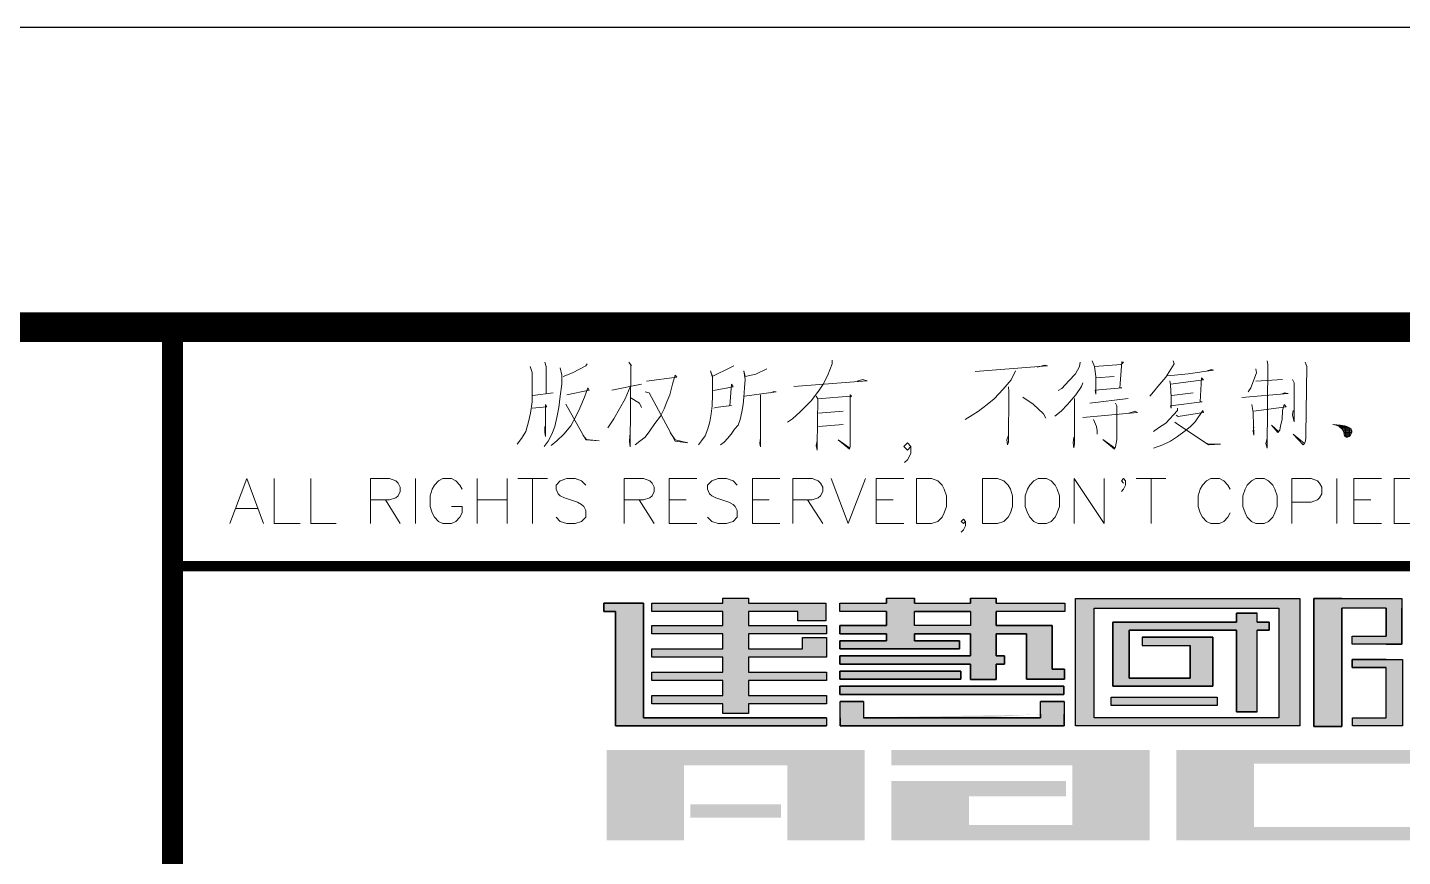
# Model space of a CAD drawing. Extents: x -809667 to 586099, y 3084146 to 3634412.
# Drawn here: x 381047.04 to 381069.98, y 3087361.81 to 3087375.65 of the extents above; entities that cross this region are included whole.
import ezdxf

# ---------------------------------------------------------------- set-up
doc = ezdxf.new("R2010")
doc.units = 0
doc.header["$LTSCALE"] = 0.5
doc.layers.get('0').update_dxf_attribs({"linetype": 'CONTINUOUS'})
doc.layers.add('PUB_TITLE', color=4, linetype='CONTINUOUS')

# ---------------------------------------------------------------- blocks, each defined once
blk = doc.blocks.new('AACI')
at = {"layer": 'PUB_TITLE'}
for points in [[(1443.5, 3875.6), (1576.3, 3875.6), (1576.3, 3492.7), (2188.4, 3492.7), (2188.4, 3465.4), (1482.6, 3465.4), (1482.6, 3848.2), (1443.5, 3848.2)], [(1443.5, 3875.6), (1576.3, 3875.6), (1576.3, 3492.7), (2188.4, 3492.7), (2188.4, 3465.4), (1482.6, 3465.4), (1482.6, 3848.2), (1443.5, 3848.2)], [(1842, 3801.3), (1842, 3848.2), (1603.7, 3848.2), (1603.7, 3875.6), (1842, 3875.6), (1842, 3892.9), (1927.9, 3892.9), (1927.9, 3875.6), (2185.7, 3875.6), (2185.7, 3848.2), (2185.7, 3817.1), (2092, 3817.1), (2092, 3848.2), (1927.9, 3848.2), (1927.9, 3801.3), (2188.4, 3801.3), (2188.4, 3774), (1927.9, 3774), (1927.9, 3723.2), (2107.6, 3723.2), (2107.6, 3761.7), (2188.4, 3761.7), (2188.4, 3723.2), (2188.4, 3695.9), (1927.9, 3695.9), (1927.9, 3645.1), (2188.4, 3645.1), (2188.4, 3617.7), (1927.9, 3617.7), (1927.9, 3567), (2188.4, 3567), (2188.4, 3539.6), (1927.9, 3539.6), (1927.9, 3507), (1842, 3507), (1842, 3539.6), (1603.7, 3539.6), (1603.7, 3567), (1842, 3567), (1842, 3617.7), (1603.7, 3617.7), (1603.7, 3645.1), (1842, 3645.1), (1842, 3695.9), (1603.7, 3695.9), (1603.7, 3723.2), (1842, 3723.2), (1842, 3774), (1603.7, 3774), (1603.7, 3801.3)], [(1842, 3801.3), (1842, 3848.2), (1603.7, 3848.2), (1603.7, 3875.6), (1842, 3875.6), (1842, 3892.9), (1927.9, 3892.9), (1927.9, 3875.6), (2185.7, 3875.6), (2185.7, 3848.2), (2185.7, 3817.1), (2092, 3817.1), (2092, 3848.2), (1927.9, 3848.2), (1927.9, 3801.3), (2188.4, 3801.3), (2188.4, 3774), (1927.9, 3774), (1927.9, 3723.2), (2107.6, 3723.2), (2107.6, 3761.7), (2188.4, 3761.7), (2188.4, 3723.2), (2188.4, 3695.9), (1927.9, 3695.9), (1927.9, 3645.1), (2188.4, 3645.1), (2188.4, 3617.7), (1927.9, 3617.7), (1927.9, 3567), (2188.4, 3567), (2188.4, 3539.6), (1927.9, 3539.6), (1927.9, 3507), (1842, 3507), (1842, 3539.6), (1603.7, 3539.6), (1603.7, 3567), (1842, 3567), (1842, 3617.7), (1603.7, 3617.7), (1603.7, 3645.1), (1842, 3645.1), (1842, 3695.9), (1603.7, 3695.9), (1603.7, 3723.2), (1842, 3723.2), (1842, 3774), (1603.7, 3774), (1603.7, 3801.3)], [(3946.9, 3766.2), (4060.9, 3766.2), (4060.9, 3859.9), (3912.4, 3859.9), (3912.4, 3463.5), (3818.7, 3463.5), (3818.7, 3891.2), (4113.9, 3891.2), (4113.9, 3738.8), (3946.9, 3738.8)], [(3946.9, 3766.2), (4060.9, 3766.2), (4060.9, 3859.9), (3912.4, 3859.9), (3912.4, 3463.5), (3818.7, 3463.5), (3818.7, 3891.2), (4113.9, 3891.2), (4113.9, 3738.8), (3946.9, 3738.8)], [(3560.2, 3842.4), (3560.2, 3813.1), (3146.8, 3813.1), (3146.8, 3598.2), (3480.8, 3598.2), (3480.8, 3762.3), (3244.4, 3762.3), (3244.4, 3734.9), (3405.6, 3734.9), (3405.6, 3625.5), (3201.5, 3625.5), (3201.5, 3785.7), (3560.2, 3785.7), (3560.2, 3512.3), (3629.4, 3512.3), (3629.4, 3785.7), (3669.5, 3785.7), (3669.5, 3813.1), (3629.4, 3813.1), (3629.4, 3842.4)], [(3560.2, 3842.4), (3560.2, 3813.1), (3146.8, 3813.1), (3146.8, 3598.2), (3480.8, 3598.2), (3480.8, 3762.3), (3244.4, 3762.3), (3244.4, 3734.9), (3405.6, 3734.9), (3405.6, 3625.5), (3201.5, 3625.5), (3201.5, 3785.7), (3560.2, 3785.7), (3560.2, 3512.3), (3629.4, 3512.3), (3629.4, 3785.7), (3669.5, 3785.7), (3669.5, 3813.1), (3629.4, 3813.1), (3629.4, 3842.4)], [(3946.9, 3688.1), (4115.6, 3688.1), (4115.6, 3465.4), (3948.8, 3465.4), (3948.8, 3492.7), (4060.9, 3492.7), (4060.9, 3660.7), (3946.9, 3660.7)], [(3946.9, 3688.1), (4115.6, 3688.1), (4115.6, 3465.4), (3948.8, 3465.4), (3948.8, 3492.7), (4060.9, 3492.7), (4060.9, 3660.7), (3946.9, 3660.7)], [(3496.1, 3561.1), (3496.1, 3533.7), (3141.5, 3533.7), (3141.5, 3561.1)], [(3496.1, 3561.1), (3496.1, 3533.7), (3141.5, 3533.7), (3141.5, 3561.1)]]:
    blk.add_hatch(color=256, dxfattribs=at).paths.add_polyline_path(points)
h = blk.add_hatch(color=256, dxfattribs=at)
h.paths.add_polyline_path([(2388.9, 3892.5), (2482.6, 3892.5), (2482.6, 3875.6), (2670.2, 3875.6), (2670.2, 3893), (2756.1, 3893), (2756.1, 3875.6), (2985.8, 3875.6), (2985.8, 3848.2), (2756.1, 3848.2), (2756.1, 3801.3), (2943.6, 3801.3), (2943.6, 3655.7), (2985.2, 3655.7), (2985.2, 3621.6), (2857.7, 3621.6), (2857.7, 3774), (2756.1, 3774), (2756.1, 3699.8), (2783.8, 3699.8), (2783.8, 3672.4), (2756.1, 3672.4), (2756.1, 3620.3), (2670.2, 3620.3), (2670.2, 3672.4), (2232.6, 3672.4), (2232.6, 3699.8), (2670.2, 3699.8), (2670.2, 3774), (2482.6, 3774), (2482.6, 3750.6), (2633.8, 3750.6), (2633.8, 3723.2), (2232.6, 3723.2), (2232.6, 3750.6), (2388.9, 3750.6), (2388.9, 3774), (2232.6, 3774), (2232.6, 3801.3), (2388.9, 3801.3), (2388.9, 3848.2), (2232.6, 3848.2), (2232.6, 3875.6), (2388.9, 3875.6)])
h.paths.add_polyline_path([(2482.6, 3848.2), (2670.2, 3848.2), (2670.2, 3801.3), (2482.6, 3801.3)], flags=16)
h = blk.add_hatch(color=256, dxfattribs=at)
h.paths.add_polyline_path([(3701.5, 3492.7), (3084.3, 3492.7), (3084.3, 3859.9), (3701.5, 3859.9)], flags=16)
h.paths.add_polyline_path([(3021.7, 3891.2), (3771.8, 3891.2), (3771.8, 3465.4), (3021.7, 3465.4)])
h = blk.add_hatch(color=256, dxfattribs=at)
h.paths.add_polyline_path([(3701.5, 3492.7), (3084.3, 3492.7), (3084.3, 3859.9), (3701.5, 3859.9)], flags=16)
h.paths.add_polyline_path([(3021.7, 3891.2), (3771.8, 3891.2), (3771.8, 3465.4), (3021.7, 3465.4)])
h = blk.add_hatch(color=256, dxfattribs=at)
h.paths.add_polyline_path([(2233.7, 3547.4), (2311.8, 3547.4), (2311.8, 3492.7), (2905, 3492.7), (2905, 3547.4), (2983.2, 3547.4), (2983.2, 3465.4), (2233.7, 3465.4)])
h.paths.add_polyline_path([(2232.6, 3598.2), (2982.1, 3598.2), (2982.1, 3570.9), (2232.6, 3570.9)])
h.paths.add_polyline_path([(2232.6, 3649), (2638.3, 3649), (2638.3, 3621.6), (2232.6, 3621.6)])
h = blk.add_hatch(color=256, dxfattribs=at)
h.paths.add_polyline_path([(2233.7, 3547.4), (2311.8, 3547.4), (2311.8, 3492.7), (2905, 3492.7), (2905, 3547.4), (2983.2, 3547.4), (2983.2, 3465.4), (2233.7, 3465.4)])
h.paths.add_polyline_path([(2232.6, 3598.2), (2982.1, 3598.2), (2982.1, 3570.9), (2232.6, 3570.9)])
h.paths.add_polyline_path([(2232.6, 3649), (2638.3, 3649), (2638.3, 3621.6), (2232.6, 3621.6)])
h = blk.add_hatch(color=256, dxfattribs=at)
h.paths.add_polyline_path([(2311.8, 3547.4), (2233.7, 3547.4), (2233.7, 3465.4), (2983.2, 3465.4), (2983.2, 3547.4), (2905, 3547.4), (2905, 3492.7), (2311.8, 3492.7)])
h.paths.add_polyline_path([(2983.2, 3465.4), (2233.7, 3465.4)], flags=16)
h.paths.add_polyline_path([(2311.8, 3492.7), (2905, 3492.7)], flags=16)
h.paths.add_polyline_path([(2311.8, 3492.7), (2896.7, 3492.7)], flags=16)
h.paths.add_polyline_path([(2311.8, 3504.4), (2311.8, 3492.7)], flags=16)
h.paths.add_polyline_path([(2233.7, 3465.4), (2233.7, 3504.4)], flags=16)
h.paths.add_polyline_path([(2974.9, 3465.4), (2233.7, 3465.4)], flags=16)
edge = h.paths.add_edge_path(flags=17)
edge.add_line((2905, 3504.4), (2905, 3492.7))
edge.add_line((2983.2, 3465.4), (2983.2, 3504.4))
edge.add_line((2233.7, 3492.7), (2233.7, 3465.4))
h = blk.add_hatch(color=256, dxfattribs=at)
h.paths.add_polyline_path([(2405.9, 3281.5), (2405.9, 3082.1), (3269.9, 3082.1), (3269.9, 3384.5), (2405.9, 3384.5), (2405.9, 3333.2), (3010.7, 3333.2), (3010.7, 3133.5), (2665.1, 3133.5), (2665.1, 3230.2), (2989.7, 3230.2), (2989.7, 3281.5)])
h.paths.add_polyline_path([(1732.8, 3203.1), (2036.5, 3203.1), (2036.5, 3157.7), (1732.8, 3157.7)], flags=17)
h.paths.add_polyline_path([(1711.8, 3333.2), (2057.4, 3333.2), (2057.4, 3082.1), (2316.6, 3082.1), (2316.6, 3384.5), (1452.6, 3384.5), (1452.6, 3082.1), (1711.8, 3082.1)])
h.paths.add_polyline_path([(4312.5, 3082.1), (4312.5, 3384.5), (4571.7, 3384.5), (4571.7, 3082.1)])
h.paths.add_polyline_path([(4223.2, 3082.1), (4223.2, 3127.5), (3618.4, 3127.5), (3618.4, 3339.2), (4223.2, 3339.2), (4223.2, 3384.5), (3359.2, 3384.5), (3359.2, 3082.1)])
edge = h.paths.add_edge_path()
edge.add_line((2405.9, 3082.1), (2571, 3082.1))
for p, q in [((1576.3, 3875.6), (1443.5, 3875.6)), ((1443.5, 3875.6), (1443.5, 3848.2)), ((1443.5, 3875.6), (1576.3, 3875.6)), ((1443.5, 3848.2), (1443.5, 3875.6)), ((1576.3, 3875.6), (1443.5, 3875.6)), ((1443.5, 3875.6), (1443.5, 3848.2)), ((1443.5, 3875.6), (1576.3, 3875.6)), ((1443.5, 3848.2), (1443.5, 3875.6)), ((1576.3, 3492.7), (1576.3, 3875.6)), ((1576.3, 3875.6), (1576.3, 3492.7)), ((1576.3, 3492.7), (1576.3, 3875.6)), ((1576.3, 3875.6), (1576.3, 3492.7)), ((1603.7, 3848.2), (1603.7, 3875.6)), ((1603.7, 3875.6), (1842, 3875.6)), ((1603.7, 3848.2), (1603.7, 3875.6)), ((1603.7, 3875.6), (1842, 3875.6)), ((1842, 3875.6), (1842, 3892.9)), ((1842, 3892.9), (1927.9, 3892.9)), ((1842, 3875.6), (1842, 3892.9)), ((1842, 3892.9), (1927.9, 3892.9)), ((1927.9, 3892.9), (1927.9, 3875.6)), ((1927.9, 3892.9), (1927.9, 3875.6)), ((1927.9, 3875.6), (2185.7, 3875.6)), ((1927.9, 3875.6), (2185.7, 3875.6)), ((2185.7, 3875.6), (2185.7, 3848.2)), ((2185.7, 3875.6), (2185.7, 3848.2)), ((2232.6, 3848.2), (2232.6, 3875.6)), ((2232.6, 3848.2), (2232.6, 3875.6)), ((2232.6, 3848.2), (2232.6, 3875.6)), ((2232.6, 3875.6), (2388.9, 3875.6)), ((2232.6, 3848.2), (2232.6, 3875.6)), ((2388.9, 3892.5), (2388.9, 3875.6)), ((2388.9, 3892.5), (2482.6, 3892.5)), ((2392.8, 3892.5), (2482.6, 3892.5)), ((2482.6, 3875.6), (2482.6, 3892.5)), ((2482.6, 3875.6), (2670.2, 3875.6)), ((2510, 3875.6), (2670.2, 3875.6)), ((2670.2, 3893), (2670.2, 3875.6)), ((2670.2, 3893), (2756.1, 3893)), ((2756.1, 3875.6), (2756.1, 3893)), ((2756.1, 3875.6), (2985.8, 3875.6)), ((2807.6, 3875.6), (2985.8, 3875.6)), ((2807.6, 3875.6), (2985.8, 3875.6)), ((2807.6, 3875.6), (2985.8, 3875.6)), ((2985.8, 3875.6), (2985.8, 3848.2)), ((2985.8, 3875.6), (2985.8, 3848.2)), ((2985.8, 3875.6), (2985.8, 3848.2)), ((2985.8, 3875.6), (2985.8, 3848.2)), ((3021.7, 3891.2), (3771.8, 3891.2)), ((3021.7, 3465.4), (3021.7, 3891.2)), ((3021.7, 3891.2), (3771.8, 3891.2)), ((3021.7, 3465.4), (3021.7, 3891.2)), ((3771.8, 3891.2), (3771.8, 3465.4)), ((3771.8, 3891.2), (3771.8, 3465.4)), ((3912.4, 3891.2), (3818.7, 3891.2)), ((3818.7, 3891.2), (3818.7, 3463.5)), ((3912.4, 3891.2), (3818.7, 3891.2)), ((3818.7, 3891.2), (3818.7, 3463.5)), ((3818.7, 3463.5), (3818.7, 3891.2)), ((3818.7, 3891.2), (4113.9, 3891.2)), ((3912.4, 3891.2), (3818.7, 3891.2)), ((3818.7, 3891.2), (3818.7, 3463.5)), ((3912.4, 3891.2), (3818.7, 3891.2)), ((3818.7, 3891.2), (3818.7, 3463.5)), ((3818.7, 3463.5), (3818.7, 3891.2)), ((3818.7, 3891.2), (4113.9, 3891.2)), ((3912.4, 3891.2), (4113.9, 3891.2)), ((3912.4, 3891.2), (4113.9, 3891.2)), ((3912.4, 3891.2), (4113.9, 3891.2)), ((3912.4, 3891.2), (4113.9, 3891.2)), ((4113.9, 3891.2), (4113.9, 3859.9)), ((4113.9, 3891.2), (4113.9, 3859.9)), ((4113.9, 3891.2), (4113.9, 3738.8)), ((4113.9, 3891.2), (4113.9, 3859.9)), ((4113.9, 3891.2), (4113.9, 3859.9)), ((4113.9, 3891.2), (4113.9, 3738.8)), ((1443.5, 3848.2), (1482.6, 3848.2)), ((1482.6, 3848.2), (1443.5, 3848.2)), ((1443.5, 3848.2), (1482.6, 3848.2)), ((1482.6, 3848.2), (1443.5, 3848.2)), ((1482.6, 3848.2), (1482.6, 3465.4)), ((1482.6, 3465.4), (1482.6, 3848.2)), ((1482.6, 3848.2), (1482.6, 3465.4)), ((1482.6, 3465.4), (1482.6, 3848.2)), ((1842, 3848.2), (1603.7, 3848.2)), ((1842, 3848.2), (1603.7, 3848.2)), ((1842, 3801.3), (1842, 3848.2)), ((1842, 3801.3), (1842, 3848.2)), ((2092, 3848.2), (1927.9, 3848.2)), ((1927.9, 3848.2), (1927.9, 3801.3)), ((2092, 3848.2), (1927.9, 3848.2)), ((1927.9, 3848.2), (1927.9, 3801.3)), ((2092, 3817.1), (2092, 3848.2)), ((2092, 3817.1), (2092, 3848.2)), ((2185.7, 3848.2), (2185.7, 3817.1)), ((2185.7, 3848.2), (2185.7, 3817.1)), ((2388.9, 3848.2), (2232.6, 3848.2)), ((2388.9, 3848.2), (2232.6, 3848.2)), ((2388.9, 3848.2), (2388.9, 3801.3)), ((2388.9, 3826.3), (2388.9, 3801.3)), ((2482.6, 3801.3), (2482.6, 3848.2)), ((2670.2, 3848.2), (2482.6, 3848.2)), ((2482.6, 3801.3), (2482.6, 3826.3)), ((2670.2, 3848.2), (2670.2, 3801.3)), ((2756.1, 3801.3), (2756.1, 3848.2)), ((2985.8, 3848.2), (2756.1, 3848.2)), ((2756.1, 3801.3), (2756.1, 3826.6)), ((2985.8, 3848.2), (2807.6, 3848.2)), ((2985.8, 3848.2), (2807.6, 3848.2)), ((2985.8, 3848.2), (2807.6, 3848.2)), ((3084.3, 3492.7), (3084.3, 3859.9)), ((3084.3, 3859.9), (3701.5, 3859.9)), ((3084.3, 3492.7), (3084.3, 3859.9)), ((3084.3, 3859.9), (3701.5, 3859.9)), ((3560.2, 3813.1), (3560.2, 3842.4)), ((3560.2, 3842.4), (3629.4, 3842.4)), ((3560.2, 3842.4), (3560.2, 3813.1)), ((3629.4, 3842.4), (3560.2, 3842.4)), ((3560.2, 3813.1), (3560.2, 3842.4)), ((3560.2, 3842.4), (3629.4, 3842.4)), ((3560.2, 3842.4), (3560.2, 3813.1)), ((3629.4, 3842.4), (3560.2, 3842.4)), ((3629.4, 3813.1), (3629.4, 3842.4)), ((3629.4, 3813.1), (3629.4, 3842.4)), ((3629.4, 3813.1), (3629.4, 3842.4)), ((3629.4, 3813.1), (3629.4, 3842.4)), ((3701.5, 3859.9), (3701.5, 3492.7)), ((3701.5, 3859.9), (3701.5, 3492.7)), ((3912.4, 3463.5), (3912.4, 3859.9)), ((4060.9, 3859.9), (3912.4, 3859.9)), ((3912.4, 3463.5), (3912.4, 3859.9)), ((4060.9, 3859.9), (3912.4, 3859.9)), ((4060.9, 3859.9), (3912.4, 3859.9)), ((3912.4, 3859.9), (3912.4, 3463.5)), ((3912.4, 3463.5), (3912.4, 3859.9)), ((4060.9, 3859.9), (3912.4, 3859.9)), ((3912.4, 3463.5), (3912.4, 3859.9)), ((4060.9, 3859.9), (3912.4, 3859.9)), ((4060.9, 3859.9), (3912.4, 3859.9)), ((3912.4, 3859.9), (3912.4, 3463.5)), ((4060.9, 3859.9), (4060.9, 3766.2)), ((4060.9, 3859.9), (4060.9, 3766.2)), ((4060.9, 3766.2), (4060.9, 3859.9)), ((4060.9, 3859.9), (4060.9, 3766.2)), ((4060.9, 3859.9), (4060.9, 3766.2)), ((4060.9, 3766.2), (4060.9, 3859.9)), ((4113.9, 3738.8), (4113.9, 3859.9)), ((4113.9, 3738.8), (4113.9, 3859.9)), ((4113.9, 3738.8), (4113.9, 3859.9)), ((4113.9, 3738.8), (4113.9, 3859.9)), ((1603.7, 3774), (1603.7, 3801.3)), ((1603.7, 3801.3), (1842, 3801.3)), ((1603.7, 3774), (1603.7, 3801.3)), ((1603.7, 3801.3), (1842, 3801.3)), ((1842, 3774), (1603.7, 3774)), ((1842, 3774), (1603.7, 3774)), ((1842, 3723.2), (1842, 3774)), ((1842, 3723.2), (1842, 3774)), ((1927.9, 3801.3), (2188.4, 3801.3)), ((1927.9, 3801.3), (2188.4, 3801.3)), ((2188.4, 3774), (1927.9, 3774)), ((1927.9, 3774), (1927.9, 3723.2)), ((2188.4, 3774), (1927.9, 3774)), ((1927.9, 3774), (1927.9, 3723.2)), ((2185.7, 3817.1), (2092, 3817.1)), ((2185.7, 3817.1), (2092, 3817.1)), ((2188.4, 3801.3), (2188.4, 3774)), ((2188.4, 3801.3), (2188.4, 3774)), ((2388.9, 3801.3), (2232.6, 3801.3)), ((2232.6, 3801.3), (2232.6, 3774)), ((2388.9, 3801.3), (2232.6, 3801.3)), ((2232.6, 3801.3), (2232.6, 3774)), ((2232.6, 3774), (2388.9, 3774)), ((2232.6, 3774), (2388.9, 3774)), ((2388.9, 3774), (2388.9, 3750.6)), ((2388.9, 3774), (2388.9, 3750.6)), ((2670.2, 3801.3), (2482.6, 3801.3)), ((2670.2, 3801.3), (2482.6, 3801.3)), ((2482.6, 3750.6), (2482.6, 3774)), ((2482.6, 3774), (2670.2, 3774)), ((2482.6, 3750.6), (2482.6, 3774)), ((2482.6, 3774), (2670.2, 3774)), ((2670.2, 3774), (2670.2, 3699.8)), ((2670.2, 3774), (2670.2, 3699.8)), ((2943.6, 3801.3), (2756.1, 3801.3)), ((2943.6, 3801.3), (2756.1, 3801.3)), ((2756.1, 3699.8), (2756.1, 3774)), ((2756.1, 3774), (2857.7, 3774)), ((2756.1, 3699.8), (2756.1, 3774)), ((2756.1, 3774), (2857.7, 3774)), ((2857.7, 3774), (2857.7, 3621.6)), ((2857.7, 3774), (2857.7, 3621.6)), ((2943.6, 3655.7), (2943.6, 3801.3)), ((2943.6, 3655.7), (2943.6, 3801.3)), ((3146.8, 3598.2), (3146.8, 3813.1)), ((3146.8, 3813.1), (3560.2, 3813.1)), ((3560.2, 3813.1), (3146.8, 3813.1)), ((3146.8, 3813.1), (3146.8, 3598.2)), ((3146.8, 3598.2), (3146.8, 3813.1)), ((3146.8, 3813.1), (3560.2, 3813.1)), ((3560.2, 3813.1), (3146.8, 3813.1)), ((3146.8, 3813.1), (3146.8, 3598.2)), ((3560.2, 3785.7), (3201.5, 3785.7)), ((3201.5, 3785.7), (3201.5, 3625.5)), ((3201.5, 3625.5), (3201.5, 3785.7)), ((3201.5, 3785.7), (3560.2, 3785.7)), ((3560.2, 3785.7), (3201.5, 3785.7)), ((3201.5, 3785.7), (3201.5, 3625.5)), ((3201.5, 3625.5), (3201.5, 3785.7)), ((3201.5, 3785.7), (3560.2, 3785.7)), ((3560.2, 3512.3), (3560.2, 3785.7)), ((3560.2, 3785.7), (3560.2, 3512.3)), ((3560.2, 3512.3), (3560.2, 3785.7)), ((3560.2, 3785.7), (3560.2, 3512.3)), ((3629.4, 3813.1), (3669.5, 3813.1)), ((3669.5, 3813.1), (3629.4, 3813.1)), ((3629.4, 3813.1), (3669.5, 3813.1)), ((3669.5, 3813.1), (3629.4, 3813.1)), ((3629.4, 3512.3), (3629.4, 3785.7)), ((3669.5, 3785.7), (3629.4, 3785.7)), ((3629.4, 3512.3), (3629.4, 3785.7)), ((3629.4, 3785.7), (3669.5, 3785.7)), ((3629.4, 3512.3), (3629.4, 3785.7)), ((3669.5, 3785.7), (3629.4, 3785.7)), ((3629.4, 3512.3), (3629.4, 3785.7)), ((3629.4, 3785.7), (3669.5, 3785.7)), ((3669.5, 3813.1), (3669.5, 3785.7)), ((3669.5, 3785.7), (3669.5, 3813.1)), ((3669.5, 3813.1), (3669.5, 3785.7)), ((3669.5, 3785.7), (3669.5, 3813.1)), ((2107.6, 3723.2), (2107.6, 3761.7)), ((2107.6, 3761.7), (2188.4, 3761.7)), ((2107.6, 3723.2), (2107.6, 3761.7)), ((2107.6, 3761.7), (2188.4, 3761.7)), ((2188.4, 3761.7), (2188.4, 3723.2)), ((2188.4, 3761.7), (2188.4, 3723.2)), ((2388.9, 3750.6), (2232.6, 3750.6)), ((2232.6, 3750.6), (2232.6, 3723.2)), ((2388.9, 3750.6), (2232.6, 3750.6)), ((2232.6, 3750.6), (2232.6, 3723.2)), ((2633.8, 3750.6), (2482.6, 3750.6)), ((2633.8, 3750.6), (2482.6, 3750.6)), ((2633.8, 3723.2), (2633.8, 3750.6)), ((2633.8, 3723.2), (2633.8, 3750.6)), ((3244.4, 3762.3), (3244.4, 3734.9)), ((3244.4, 3762.3), (3480.8, 3762.3)), ((3480.8, 3762.3), (3244.4, 3762.3)), ((3244.4, 3762.3), (3244.4, 3734.9)), ((3244.4, 3762.3), (3244.4, 3734.9)), ((3244.4, 3762.3), (3480.8, 3762.3)), ((3480.8, 3762.3), (3244.4, 3762.3)), ((3244.4, 3762.3), (3244.4, 3734.9)), ((3244.4, 3734.9), (3405.6, 3734.9)), ((3244.4, 3734.9), (3405.6, 3734.9)), ((3244.4, 3734.9), (3405.6, 3734.9)), ((3244.4, 3734.9), (3405.6, 3734.9)), ((3405.6, 3625.5), (3405.6, 3734.9)), ((3405.6, 3734.9), (3405.6, 3625.5)), ((3405.6, 3625.5), (3405.6, 3734.9)), ((3405.6, 3734.9), (3405.6, 3625.5)), ((3480.8, 3762.3), (3480.8, 3598.2)), ((3480.8, 3598.2), (3480.8, 3762.3)), ((3480.8, 3762.3), (3480.8, 3598.2)), ((3480.8, 3598.2), (3480.8, 3762.3)), ((3946.9, 3738.8), (3946.9, 3766.2)), ((3946.9, 3766.2), (4060.9, 3766.2)), ((3946.9, 3738.8), (3946.9, 3766.2)), ((3946.9, 3766.2), (4060.9, 3766.2)), ((3946.9, 3766.2), (4060.9, 3766.2)), ((3946.9, 3738.8), (3946.9, 3766.2)), ((3946.9, 3738.8), (3946.9, 3766.2)), ((3946.9, 3766.2), (4060.9, 3766.2)), ((3946.9, 3738.8), (3946.9, 3766.2)), ((3946.9, 3766.2), (4060.9, 3766.2)), ((3946.9, 3766.2), (4060.9, 3766.2)), ((3946.9, 3738.8), (3946.9, 3766.2)), ((4060.9, 3738.8), (3946.9, 3738.8)), ((4060.9, 3738.8), (3946.9, 3738.8)), ((4113.9, 3738.8), (3946.9, 3738.8)), ((4060.9, 3738.8), (3946.9, 3738.8)), ((4060.9, 3738.8), (3946.9, 3738.8)), ((4113.9, 3738.8), (3946.9, 3738.8)), ((4060.9, 3738.8), (4113.9, 3738.8)), ((4060.9, 3738.8), (4113.9, 3738.8)), ((4060.9, 3738.8), (4113.9, 3738.8)), ((4060.9, 3738.8), (4113.9, 3738.8)), ((1603.7, 3695.9), (1603.7, 3723.2)), ((1603.7, 3723.2), (1842, 3723.2)), ((1603.7, 3695.9), (1603.7, 3723.2)), ((1603.7, 3723.2), (1842, 3723.2)), ((1842, 3695.9), (1603.7, 3695.9)), ((1842, 3695.9), (1603.7, 3695.9)), ((1842, 3645.1), (1842, 3695.9)), ((1842, 3645.1), (1842, 3695.9)), ((1927.9, 3723.2), (2107.6, 3723.2)), ((1927.9, 3723.2), (2107.6, 3723.2)), ((2188.4, 3695.9), (1927.9, 3695.9)), ((1927.9, 3695.9), (1927.9, 3645.1)), ((2188.4, 3695.9), (1927.9, 3695.9)), ((1927.9, 3695.9), (1927.9, 3645.1)), ((2188.4, 3723.2), (2188.4, 3695.9)), ((2188.4, 3723.2), (2188.4, 3695.9)), ((2232.6, 3723.2), (2633.8, 3723.2)), ((2232.6, 3723.2), (2633.8, 3723.2)), ((2670.2, 3699.8), (2232.6, 3699.8)), ((2232.6, 3699.8), (2232.6, 3672.4)), ((2670.2, 3699.8), (2232.6, 3699.8)), ((2232.6, 3699.8), (2232.6, 3672.4)), ((2783.8, 3699.8), (2756.1, 3699.8)), ((2783.8, 3699.8), (2756.1, 3699.8)), ((2783.8, 3672.4), (2783.8, 3699.8)), ((2783.8, 3672.4), (2783.8, 3699.8)), ((4060.9, 3688.1), (3946.9, 3688.1)), ((3946.9, 3688.1), (3946.9, 3660.7)), ((4060.9, 3688.1), (3946.9, 3688.1)), ((3946.9, 3688.1), (3946.9, 3660.7)), ((3946.9, 3688.1), (4115.6, 3688.1)), ((3946.9, 3660.7), (3946.9, 3688.1)), ((4060.9, 3688.1), (3946.9, 3688.1)), ((3946.9, 3688.1), (3946.9, 3660.7)), ((4060.9, 3688.1), (3946.9, 3688.1)), ((3946.9, 3688.1), (3946.9, 3660.7)), ((3946.9, 3688.1), (4115.6, 3688.1)), ((3946.9, 3660.7), (3946.9, 3688.1)), ((4060.9, 3688.1), (4115.6, 3688.1)), ((4060.9, 3688.1), (4115.6, 3688.1)), ((4060.9, 3688.1), (4115.6, 3688.1)), ((4060.9, 3688.1), (4115.6, 3688.1)), ((4115.6, 3688.1), (4115.6, 3492.7)), ((4115.6, 3688.1), (4115.6, 3492.7)), ((4115.6, 3688.1), (4115.6, 3465.4)), ((4115.6, 3688.1), (4115.6, 3492.7)), ((4115.6, 3688.1), (4115.6, 3492.7)), ((4115.6, 3688.1), (4115.6, 3465.4)), ((1603.7, 3617.7), (1603.7, 3645.1)), ((1603.7, 3645.1), (1842, 3645.1)), ((1603.7, 3617.7), (1603.7, 3645.1)), ((1603.7, 3645.1), (1842, 3645.1)), ((1927.9, 3645.1), (2188.4, 3645.1)), ((1927.9, 3645.1), (2188.4, 3645.1)), ((2188.4, 3645.1), (2188.4, 3617.7)), ((2188.4, 3645.1), (2188.4, 3617.7)), ((2232.6, 3672.4), (2670.2, 3672.4)), ((2232.6, 3672.4), (2670.2, 3672.4)), ((2638.3, 3649), (2232.6, 3649)), ((2232.6, 3649), (2232.6, 3621.6)), ((2638.3, 3649), (2232.6, 3649)), ((2232.6, 3649), (2232.6, 3621.6)), ((2638.3, 3621.6), (2638.3, 3649)), ((2638.3, 3621.6), (2638.3, 3649)), ((2670.2, 3672.4), (2670.2, 3620.3)), ((2670.2, 3672.4), (2670.2, 3620.3)), ((2756.1, 3620.3), (2756.1, 3672.4)), ((2756.1, 3672.4), (2783.8, 3672.4)), ((2756.1, 3620.3), (2756.1, 3672.4)), ((2756.1, 3672.4), (2783.8, 3672.4)), ((2985.2, 3655.7), (2943.6, 3655.7)), ((2985.2, 3655.7), (2943.6, 3655.7)), ((2985.2, 3621.6), (2985.2, 3655.7)), ((2985.2, 3621.6), (2985.2, 3655.7)), ((3946.9, 3660.7), (4060.9, 3660.7)), ((3946.9, 3660.7), (4060.9, 3660.7)), ((4060.9, 3660.7), (3946.9, 3660.7)), ((3946.9, 3660.7), (4060.9, 3660.7)), ((3946.9, 3660.7), (4060.9, 3660.7)), ((4060.9, 3660.7), (3946.9, 3660.7)), ((4060.9, 3492.7), (4060.9, 3660.7)), ((4060.9, 3492.7), (4060.9, 3660.7)), ((4060.9, 3492.7), (4060.9, 3660.7)), ((4060.9, 3492.7), (4060.9, 3660.7)), ((4060.9, 3492.7), (4060.9, 3660.7)), ((4060.9, 3492.7), (4060.9, 3660.7)), ((1842, 3617.7), (1603.7, 3617.7)), ((1842, 3617.7), (1603.7, 3617.7)), ((1842, 3567), (1842, 3617.7)), ((1842, 3567), (1842, 3617.7)), ((2188.4, 3617.7), (1927.9, 3617.7)), ((1927.9, 3617.7), (1927.9, 3567)), ((2188.4, 3617.7), (1927.9, 3617.7)), ((1927.9, 3617.7), (1927.9, 3567)), ((2232.6, 3621.6), (2638.3, 3621.6)), ((2232.6, 3621.6), (2638.3, 3621.6)), ((2982.1, 3598.2), (2232.6, 3598.2)), ((2232.6, 3598.2), (2232.6, 3570.9)), ((2982.1, 3598.2), (2232.6, 3598.2)), ((2232.6, 3598.2), (2232.6, 3570.9)), ((2670.2, 3620.3), (2756.1, 3620.3)), ((2670.2, 3620.3), (2756.1, 3620.3)), ((2857.7, 3621.6), (2950.1, 3621.6)), ((2857.7, 3621.6), (2950.1, 3621.6)), ((2950.1, 3621.6), (2985.2, 3621.6)), ((2950.1, 3621.6), (2985.2, 3621.6)), ((2982.1, 3570.9), (2982.1, 3598.2)), ((2982.1, 3570.9), (2982.1, 3598.2)), ((3480.8, 3598.2), (3146.8, 3598.2)), ((3146.8, 3598.2), (3480.8, 3598.2)), ((3480.8, 3598.2), (3146.8, 3598.2)), ((3146.8, 3598.2), (3480.8, 3598.2)), ((3201.5, 3625.5), (3405.6, 3625.5)), ((3405.6, 3625.5), (3201.5, 3625.5)), ((3201.5, 3625.5), (3405.6, 3625.5)), ((3405.6, 3625.5), (3201.5, 3625.5)), ((1603.7, 3539.6), (1603.7, 3567)), ((1603.7, 3567), (1842, 3567)), ((1603.7, 3539.6), (1603.7, 3567)), ((1603.7, 3567), (1842, 3567)), ((1927.9, 3567), (2188.4, 3567)), ((1927.9, 3567), (2188.4, 3567)), ((2188.4, 3567), (2188.4, 3539.6)), ((2188.4, 3567), (2188.4, 3539.6)), ((2232.6, 3570.9), (2982.1, 3570.9)), ((2232.6, 3570.9), (2982.1, 3570.9)), ((2233.7, 3465.4), (2233.7, 3547.4)), ((2311.8, 3547.4), (2233.7, 3547.4)), ((2233.7, 3465.4), (2233.7, 3547.4)), ((2311.8, 3547.4), (2233.7, 3547.4)), ((2311.8, 3547.4), (2311.8, 3492.7)), ((2311.8, 3547.4), (2311.8, 3492.7)), ((2983.2, 3547.4), (2905, 3547.4)), ((2905, 3492.7), (2905, 3547.4)), ((2983.2, 3547.4), (2905, 3547.4)), ((2905, 3492.7), (2905, 3547.4)), ((2983.2, 3547.4), (2983.2, 3465.4)), ((2983.2, 3547.4), (2983.2, 3465.4)), ((3141.5, 3533.7), (3141.5, 3561.1)), ((3141.5, 3561.1), (3496.1, 3561.1)), ((3141.5, 3533.7), (3141.5, 3561.1)), ((3141.5, 3561.1), (3496.1, 3561.1)), ((3496.1, 3561.1), (3496.1, 3533.7)), ((3496.1, 3561.1), (3496.1, 3533.7)), ((1842, 3539.6), (1603.7, 3539.6)), ((1842, 3539.6), (1603.7, 3539.6)), ((1842, 3507), (1842, 3539.6)), ((1842, 3507), (1842, 3539.6)), ((1927.9, 3507), (1842, 3507)), ((1927.9, 3507), (1842, 3507)), ((2188.4, 3539.6), (1927.9, 3539.6)), ((1927.9, 3539.6), (1927.9, 3507)), ((2188.4, 3539.6), (1927.9, 3539.6)), ((1927.9, 3539.6), (1927.9, 3507)), ((2233.7, 3465.4), (2233.7, 3504.4)), ((2233.7, 3465.4), (2233.7, 3504.4)), ((2233.7, 3465.4), (2233.7, 3504.4)), ((2233.7, 3465.4), (2233.7, 3504.4)), ((2311.8, 3504.4), (2311.8, 3492.7)), ((2311.8, 3504.4), (2311.8, 3492.7)), ((2311.8, 3504.4), (2311.8, 3492.7)), ((2311.8, 3504.4), (2311.8, 3492.7)), ((2905, 3504.4), (2905, 3492.7)), ((2905, 3504.4), (2905, 3492.7)), ((2983.2, 3465.4), (2983.2, 3504.4)), ((2983.2, 3465.4), (2983.2, 3504.4)), ((3496.1, 3533.7), (3141.5, 3533.7)), ((3496.1, 3533.7), (3141.5, 3533.7)), ((3629.4, 3512.3), (3560.2, 3512.3)), ((3560.2, 3512.3), (3629.4, 3512.3)), ((3629.4, 3512.3), (3560.2, 3512.3)), ((3560.2, 3512.3), (3629.4, 3512.3)), ((1482.6, 3465.4), (2188.4, 3465.4)), ((2188.4, 3465.4), (1482.6, 3465.4)), ((1482.6, 3465.4), (2188.4, 3465.4)), ((2188.4, 3465.4), (1482.6, 3465.4)), ((2188.4, 3492.7), (1576.3, 3492.7)), ((1576.3, 3492.7), (2188.4, 3492.7)), ((2188.4, 3492.7), (1576.3, 3492.7)), ((1576.3, 3492.7), (2188.4, 3492.7)), ((2188.4, 3492.7), (2188.4, 3465.4)), ((2188.4, 3492.7), (2188.4, 3465.4)), ((2188.4, 3492.7), (2188.4, 3465.4)), ((2188.4, 3492.7), (2188.4, 3465.4)), ((2233.7, 3492.7), (2233.7, 3465.4)), ((2233.7, 3492.7), (2233.7, 3465.4)), ((2974.9, 3465.4), (2233.7, 3465.4)), ((2974.9, 3465.4), (2233.7, 3465.4)), ((2233.7, 3465.4), (2983.2, 3465.4)), ((2983.2, 3465.4), (2233.7, 3465.4)), ((2974.9, 3465.4), (2233.7, 3465.4)), ((2974.9, 3465.4), (2233.7, 3465.4)), ((2233.7, 3465.4), (2983.2, 3465.4)), ((2983.2, 3465.4), (2233.7, 3465.4)), ((2311.8, 3492.7), (2896.7, 3492.7)), ((2311.8, 3492.7), (2896.7, 3492.7)), ((2905, 3492.7), (2311.8, 3492.7)), ((2311.8, 3492.7), (2905, 3492.7)), ((2311.8, 3492.7), (2896.7, 3492.7)), ((2311.8, 3492.7), (2896.7, 3492.7)), ((2905, 3492.7), (2311.8, 3492.7)), ((2311.8, 3492.7), (2905, 3492.7)), ((3771.8, 3465.4), (3021.7, 3465.4)), ((3771.8, 3465.4), (3021.7, 3465.4)), ((3701.5, 3492.7), (3084.3, 3492.7)), ((3701.5, 3492.7), (3084.3, 3492.7)), ((3818.7, 3463.5), (3912.4, 3463.5)), ((3818.7, 3463.5), (3912.4, 3463.5)), ((3912.4, 3463.5), (3818.7, 3463.5)), ((3818.7, 3463.5), (3912.4, 3463.5)), ((3818.7, 3463.5), (3912.4, 3463.5)), ((3912.4, 3463.5), (3818.7, 3463.5)), ((3948.8, 3465.4), (3948.8, 3492.7)), ((3948.8, 3492.7), (4060.9, 3492.7)), ((3948.8, 3465.4), (3948.8, 3492.7)), ((3948.8, 3492.7), (4060.9, 3492.7)), ((3948.8, 3465.4), (3948.8, 3492.7)), ((3948.8, 3492.7), (4060.9, 3492.7)), ((3948.8, 3465.4), (3948.8, 3492.7)), ((3948.8, 3492.7), (4060.9, 3492.7)), ((3948.8, 3465.4), (3948.8, 3492.7)), ((3948.8, 3492.7), (4060.9, 3492.7)), ((3948.8, 3465.4), (3948.8, 3492.7)), ((3948.8, 3492.7), (4060.9, 3492.7)), ((4115.6, 3465.4), (3948.8, 3465.4)), ((4115.6, 3465.4), (3948.8, 3465.4)), ((4115.6, 3465.4), (3948.8, 3465.4)), ((4115.6, 3465.4), (3948.8, 3465.4)), ((4115.6, 3465.4), (3948.8, 3465.4)), ((4115.6, 3465.4), (3948.8, 3465.4)), ((4115.6, 3492.7), (4115.6, 3465.4)), ((4115.6, 3492.7), (4115.6, 3465.4)), ((4115.6, 3492.7), (4115.6, 3465.4)), ((4115.6, 3492.7), (4115.6, 3465.4))]:
    blk.add_line(p, q, dxfattribs=at)
for points in [[(0, 4000), (6000, 4000), (6000, 0), (0, 0)], [(2388.9, 3892.5), (2482.6, 3892.5), (2482.6, 3875.6), (2670.2, 3875.6), (2670.2, 3893), (2756.1, 3893), (2756.1, 3875.6), (2985.8, 3875.6), (2985.8, 3848.2), (2756.1, 3848.2), (2756.1, 3801.3), (2943.6, 3801.3), (2943.6, 3655.7), (2985.2, 3655.7), (2985.2, 3621.6), (2857.7, 3621.6), (2857.7, 3774), (2756.1, 3774), (2756.1, 3699.8), (2783.8, 3699.8), (2783.8, 3672.4), (2756.1, 3672.4), (2756.1, 3620.3), (2670.2, 3620.3), (2670.2, 3672.4), (2232.6, 3672.4), (2232.6, 3699.8), (2670.2, 3699.8), (2670.2, 3774), (2482.6, 3774), (2482.6, 3750.6), (2633.8, 3750.6), (2633.8, 3723.2), (2232.6, 3723.2), (2232.6, 3750.6), (2388.9, 3750.6), (2388.9, 3774), (2232.6, 3774), (2232.6, 3801.3), (2388.9, 3801.3), (2388.9, 3848.2), (2232.6, 3848.2), (2232.6, 3875.6), (2388.9, 3875.6)], [(2232.6, 3649), (2638.3, 3649), (2638.3, 3621.6), (2232.6, 3621.6)], [(2232.6, 3649), (2638.3, 3649), (2638.3, 3621.6), (2232.6, 3621.6)], [(2232.6, 3598.2), (2982.1, 3598.2), (2982.1, 3570.9), (2232.6, 3570.9)], [(2232.6, 3598.2), (2982.1, 3598.2), (2982.1, 3570.9), (2232.6, 3570.9)], [(2233.7, 3547.4), (2311.8, 3547.4), (2311.8, 3492.7), (2905, 3492.7), (2905, 3547.4), (2983.2, 3547.4), (2983.2, 3465.4), (2233.7, 3465.4)], [(2233.7, 3547.4), (2311.8, 3547.4), (2311.8, 3492.7), (2905, 3492.7), (2905, 3547.4), (2983.2, 3547.4), (2983.2, 3465.4), (2233.7, 3465.4)]]:
    blk.add_lwpolyline(points, close=True, dxfattribs=at)
blk.add_lwpolyline([(2482.6, 3848.2), (2670.2, 3848.2), (2670.2, 3801.3), (2482.6, 3801.3), (2482.6, 3848.2)], dxfattribs=at)
blk = doc.blocks.new('TQ11')
at = {"layer": 'PUB_TITLE'}
for points, const_width in [([(1252309.9, -1083953.7), (1252309.9, -1166000.3)], 100.1), ([(1252309.9, -1085097.2), (1260886.2, -1085097.2)], 50)]:
    blk.add_lwpolyline(points, dxfattribs=dict(at, const_width=const_width))
for points in [[(1252309.9, -1085097.2), (1260886.2, -1085097.2), (1260886.2, -1083953.7), (1252309.9, -1083953.7)], [(1252309.9, -1166000.3), (1260886.2, -1166000.3), (1260886.2, -1083953.7), (1252309.9, -1083953.7)]]:
    blk.add_lwpolyline(points, close=True, dxfattribs=at)
at = {"layer": 'PUB_TITLE', "color": 140, "lineweight": 0}
for points in [[(1254020, -1084141.9), (1254029.4, -1084170.1), (1254029.4, -1084250.6), (1254029.4, -1084310.9), (1254022.7, -1084365.9), (1254013.3, -1084406.1), (1253999.9, -1084453.1), (1253979.8, -1084486.6), (1253958.3, -1084513.4)], [(1254164.8, -1084148.6), (1254171.5, -1084183.5), (1254171.5, -1084226.4), (1254164.8, -1084284.1), (1254158.1, -1084337.7), (1254147.4, -1084386), (1254138, -1084428.9), (1254124.6, -1084466.5), (1254107.2, -1084500), (1254087.1, -1084524.2)], [(1254091.1, -1084121.8), (1254097.8, -1084141.9), (1254097.8, -1084270.7)], [(1254293.6, -1084128.5), (1254286.9, -1084139.3), (1254222.5, -1084172.8), (1254178.3, -1084190.2)], [(1254492.1, -1084121.8), (1254505.5, -1084139.3), (1254502.8, -1084135.2), (1254498.8, -1084526.8), (1254496.1, -1084500), (1254498.8, -1084459.8)], [(1254995, -1084139.3), (1254981.6, -1084146), (1254890.4, -1084190.2), (1254883.7, -1084163.4), (1254893.1, -1084190.2), (1254893.1, -1084277.4), (1254890.4, -1084331), (1254886.4, -1084368.6), (1254879.7, -1084406.1), (1254870.3, -1084439.7), (1254856.9, -1084473.2), (1254839.4, -1084497.3), (1254826, -1084517.5)], [(1255153.3, -1084152.7), (1255099.6, -1084179.5), (1255048.6, -1084190.2), (1255041.9, -1084163.4), (1255048.6, -1084203.6), (1255046, -1084243.9), (1255041.9, -1084288.1), (1255039.3, -1084324.3), (1255032.6, -1084359.2), (1255025.8, -1084395.4), (1255015.1, -1084422.2), (1254997.7, -1084442.3), (1254981.6, -1084466.5), (1254964.2, -1084486.6), (1254948.1, -1084504), (1254930.6, -1084517.5)], [(1255464.4, -1084112.4), (1255464.4, -1084128.5), (1255442.9, -1084186.2), (1255422.8, -1084226.4), (1255402.7, -1084254.6), (1255366.5, -1084304.2), (1255311.5, -1084359.2), (1255275.3, -1084392.7), (1255251.2, -1084408.8)], [(1256341.5, -1084163.4), (1256321.4, -1084206.3), (1256283.8, -1084250.6), (1256239.6, -1084297.5), (1256206, -1084324.3), (1256165.8, -1084355.2), (1256135, -1084375.3), (1256101.4, -1084395.4)], [(1256148.4, -1084166.1), (1256495.7, -1084139.3), (1256482.3, -1084135.2), (1256446.1, -1084146)], [(1256651.3, -1084121.8), (1256648.6, -1084141.9), (1256628.5, -1084176.8), (1256597.7, -1084210.3), (1256564.1, -1084246.5), (1256546.7, -1084257.3)], [(1256709, -1084115.1), (1256719.7, -1084141.9), (1256726.4, -1084190.2), (1256726.4, -1084233.1), (1256726.4, -1084261.3), (1256726.4, -1084274.7), (1256722.4, -1084254.6), (1256851.1, -1084243.9), (1256840.4, -1084243.9), (1256851.1, -1084119.1), (1256857.8, -1084121.8), (1256847.1, -1084132.5), (1256719.7, -1084141.9)], [(1257096.6, -1084115.1), (1257100.6, -1084128.5), (1257060.3, -1084192.9), (1257022.8, -1084237.2), (1257002.7, -1084264), (1256985.2, -1084284.1)], [(1257069.7, -1084186.2), (1257167.6, -1084176.8), (1257289.7, -1084159.4), (1257278.9, -1084156.7), (1257258.8, -1084163.4)], [(1257492.2, -1084152.7), (1257494.9, -1084172.8), (1257468, -1084243.9), (1257454.6, -1084264)], [(1257545.8, -1084115.1), (1257548.5, -1084132.5), (1257545.8, -1084533.5), (1257539.1, -1084510.7), (1257545.8, -1084486.6)], [(1257728.2, -1084121.8), (1257734.9, -1084141.9), (1257730.9, -1084466.5), (1257730.9, -1084486.6), (1257728.2, -1084504), (1257724.2, -1084510.7), (1257717.5, -1084517.5), (1257670.6, -1084466.5), (1257724.2, -1084510.7)], [(1254411.6, -1084254.6), (1254552.4, -1084226.4)], [(1254576.6, -1084213), (1254721.4, -1084192.9), (1254714.7, -1084183.5), (1254701.3, -1084226.4), (1254687.9, -1084277.4), (1254674.5, -1084310.9), (1254661.1, -1084344.4), (1254643.6, -1084379.3), (1254616.8, -1084415.5), (1254592.7, -1084450.4), (1254569.9, -1084479.9), (1254545.7, -1084500), (1254522.9, -1084517.5)], [(1254899.8, -1084341.8), (1254906.5, -1084337.7), (1254984.3, -1084328.4), (1254974.9, -1084331), (1254984.3, -1084226.4), (1254991, -1084239.8), (1254897.1, -1084257.3)], [(1255282, -1084237.2), (1255632, -1084210.3), (1255611.9, -1084203.6)], [(1255611.9, -1084203.6), (1255585.1, -1084213)], [(1256664.7, -1084219.7), (1256658, -1084237.2), (1256631.2, -1084277.4), (1256590.9, -1084324.3), (1256560.1, -1084355.2), (1256530.6, -1084379.3)], [(1256726.4, -1084196.9), (1256813.6, -1084190.2)], [(1257080.5, -1084210.3), (1257083.1, -1084230.5), (1257087.2, -1084288.1), (1257087.2, -1084341.8), (1257083.1, -1084331), (1257234.7, -1084310.9), (1257225.3, -1084310.9), (1257232, -1084196.9), (1257241.4, -1084206.3), (1257083.1, -1084226.4)], [(1257492.2, -1084213), (1257619.6, -1084203.6)], [(1257666.5, -1084203.6), (1257674.6, -1084219.7), (1257674.6, -1084406.1), (1257666.5, -1084372.6), (1257670.6, -1084352.5)], [(1254033.4, -1084281.4), (1254131.3, -1084268)], [(1254195.7, -1084277.4), (1254303, -1084254.6), (1254296.3, -1084243.9), (1254280.2, -1084288.1), (1254258.7, -1084341.8), (1254238.6, -1084382), (1254215.8, -1084426.3), (1254182.3, -1084466.5), (1254147.4, -1084497.3), (1254120.6, -1084520.1)], [(1254498.8, -1084239.8), (1254474.6, -1084297.5), (1254447.8, -1084344.4), (1254421, -1084392.7), (1254398.2, -1084426.3), (1254391.5, -1084435.6)], [(1254498.8, -1084290.8), (1254543, -1084317.6), (1254552.4, -1084337.7)], [(1254569.9, -1084264), (1254590, -1084268), (1254714.7, -1084500), (1254775.1, -1084506.7), (1254714.7, -1084493.3), (1254690.6, -1084457.1)], [(1255046, -1084284.1), (1255197.5, -1084264), (1255186.8, -1084261.3), (1255170.7, -1084268)], [(1255122.4, -1084277.4), (1255122.4, -1084526.8), (1255119.7, -1084510.7), (1255122.4, -1084483.9)], [(1255389.3, -1084284.1), (1255396, -1084297.5), (1255393.3, -1084520.1), (1255393.3, -1084541.6), (1255389.3, -1084520.1), (1255393.3, -1084497.3)], [(1255396, -1084297.5), (1255551.6, -1084284.1), (1255551.6, -1084277.4), (1255558.3, -1084284.1), (1255551.6, -1084288.1), (1255551.6, -1084524.2), (1255547.5, -1084537.6), (1255493.9, -1084493.3), (1255547.5, -1084530.9)], [(1256308, -1084239.8), (1256310.7, -1084261.3), (1256308, -1084504), (1256303.9, -1084517.5), (1256301.3, -1084493.3), (1256308, -1084470.5)], [(1256486.3, -1084388.7), (1256475.6, -1084368.6), (1256426, -1084321.6), (1256377.7, -1084288.1)], [(1256624.5, -1084294.8), (1256624.5, -1084510.7), (1256621.8, -1084530.9), (1256617.8, -1084506.7), (1256621.8, -1084479.9)], [(1256698.2, -1084317.6), (1256880.6, -1084294.8)], [(1257191.8, -1084268), (1257089.8, -1084281.4)], [(1257423.8, -1084290.8), (1257646.4, -1084270.7), (1257643.7, -1084270.7), (1257630.3, -1084268), (1257612.9, -1084274.7)], [(1254029.4, -1084341.8), (1254100.5, -1084335.1), (1254093.8, -1084324.3), (1254093.8, -1084477.2), (1254091.1, -1084457.1), (1254091.1, -1084428.9)], [(1254191.7, -1084321.6), (1254286.9, -1084493.3), (1254349.9, -1084497.3), (1254289.6, -1084490.6), (1254272.1, -1084470.5)], [(1255518, -1084355.2), (1255400, -1084365.9)], [(1256664.7, -1084386), (1256924.9, -1084361.9), (1256914.2, -1084355.2), (1256884.7, -1084365.9)], [(1256820.3, -1084317.6), (1256827, -1084331), (1256827, -1084428.9), (1256827, -1084490.6), (1256820.3, -1084526.8), (1256816.3, -1084537.6), (1256759.9, -1084490.6), (1256816.3, -1084530.9)], [(1257116.7, -1084341.8), (1257116.7, -1084352.5), (1257060.3, -1084412.8), (1257025.5, -1084435.6), (1257002.7, -1084453.1)], [(1257110, -1084375.3), (1257120.7, -1084382), (1257241.4, -1084361.9), (1257238.7, -1084352.5), (1257201.2, -1084406.1), (1257178.4, -1084428.9), (1257154.2, -1084450.4), (1257116.7, -1084477.2), (1257083.1, -1084500), (1257046.9, -1084517.5), (1257002.7, -1084533.5)], [(1257472.1, -1084324.3), (1257478.8, -1084361.9), (1257478.8, -1084368.6), (1257481.5, -1084470.5), (1257478.8, -1084450.4), (1257481.5, -1084433)], [(1257481.5, -1084355.2), (1257637, -1084335.1), (1257626.3, -1084324.3), (1257619.6, -1084352.5), (1257616.9, -1084395.4), (1257610.2, -1084426.3), (1257606.2, -1084446.4), (1257596.8, -1084457.1), (1257566, -1084422.2), (1257599.5, -1084453.1)], [(1255400, -1084428.9), (1255518, -1084419.6)], [(1256715.7, -1084395.4), (1256729.1, -1084428.9), (1256733.1, -1084450.4), (1256733.1, -1084466.5)], [(1257103.3, -1084408.8), (1257110, -1084412.8), (1257265.5, -1084517.5), (1257323.2, -1084513.4), (1257265.5, -1084513.4), (1257245.4, -1084504)], [(1257862.3, -1084419.6), (1257897.2, -1084422.2), (1257917.3, -1084426.3), (1257926.7, -1084428.9), (1257933.4, -1084433), (1257940.1, -1084435.6), (1257946.8, -1084442.3), (1257950.9, -1084450.4), (1257950.9, -1084457.1), (1257944.2, -1084470.5), (1257937.4, -1084477.2), (1257930.7, -1084479.9), (1257924, -1084479.9), (1257917.3, -1084477.2), (1257913.3, -1084470.5), (1257913.3, -1084463.8), (1257910.6, -1084453.1), (1257903.9, -1084442.3), (1257890.5, -1084428.9), (1257875.8, -1084422.2), (1257859.7, -1084419.6)], [(1257875.8, -1084422.2), (1257893.2, -1084422.2)], [(1257886.5, -1084426.3), (1257886.5, -1084422.2)], [(1257913.3, -1084426.3), (1257886.5, -1084426.3)], [(1257890.5, -1084428.9), (1257926.7, -1084428.9)], [(1257893.2, -1084422.2), (1257893.2, -1084433)], [(1257899.9, -1084439.7), (1257899.9, -1084426.3)], [(1257906.6, -1084426.3), (1257906.6, -1084446.4)], [(1257913.3, -1084470.5), (1257913.3, -1084426.3)], [(1257920, -1084428.9), (1257920, -1084477.2)], [(1257926.7, -1084479.9), (1257926.7, -1084428.9)], [(1257933.4, -1084433), (1257893.2, -1084433)], [(1257899.9, -1084435.6), (1257937.4, -1084435.6)], [(1257946.8, -1084442.3), (1257903.9, -1084442.3)], [(1257910.6, -1084450.4), (1257950.9, -1084450.4)], [(1257950.9, -1084457.1), (1257913.3, -1084457.1)], [(1257913.3, -1084463.8), (1257946.8, -1084463.8)], [(1257944.2, -1084470.5), (1257913.3, -1084470.5)], [(1257917.3, -1084477.2), (1257937.4, -1084477.2)], [(1257933.4, -1084433), (1257933.4, -1084477.2)], [(1257940.1, -1084473.2), (1257940.1, -1084435.6)], [(1257946.8, -1084442.3), (1257946.8, -1084463.8)], [(1255811.8, -1084601.9), (1255825.2, -1084588.5), (1255841.3, -1084557.7), (1255841.3, -1084524.2), (1255825.2, -1084506.7), (1255807.7, -1084524.2), (1255825.2, -1084541.6), (1255841.3, -1084524.2)], [(1252665.5, -1084678.4), (1252583.6, -1084893)], [(1252665.5, -1084678.4), (1252745.9, -1084893)], [(1252796.9, -1084678.4), (1252796.9, -1084893), (1252920.3, -1084893)], [(1252971.2, -1084678.4), (1252971.2, -1084893), (1253093.3, -1084893)], [(1253256.9, -1084678.4), (1253256.9, -1084893)], [(1253256.9, -1084678.4), (1253348.1, -1084678.4), (1253378.9, -1084689.1), (1253389.7, -1084699.8), (1253399.1, -1084720), (1253399.1, -1084740.1), (1253389.7, -1084760.2), (1253378.9, -1084770.9), (1253348.1, -1084780.3), (1253256.9, -1084780.3)], [(1253471.5, -1084678.4), (1253471.5, -1084893)], [(1253695.4, -1084729.4), (1253684.7, -1084709.2), (1253664.6, -1084689.1), (1253644.5, -1084678.4), (1253602.9, -1084678.4), (1253582.8, -1084689.1), (1253562.7, -1084709.2), (1253551.9, -1084729.4), (1253542.6, -1084760.2), (1253542.6, -1084811.2), (1253551.9, -1084842), (1253562.7, -1084862.1), (1253582.8, -1084883.6), (1253602.9, -1084893), (1253644.5, -1084893), (1253664.6, -1084883.6), (1253684.7, -1084862.1), (1253695.4, -1084842), (1253695.4, -1084811.2), (1253644.5, -1084811.2)], [(1253766.5, -1084678.4), (1253766.5, -1084893)], [(1253910, -1084678.4), (1253910, -1084893)], [(1253961, -1084678.4), (1254103.2, -1084678.4)], [(1254032.1, -1084678.4), (1254032.1, -1084893)], [(1254286.9, -1084709.2), (1254266.8, -1084689.1), (1254235.9, -1084678.4), (1254195.7, -1084678.4), (1254164.8, -1084689.1), (1254144.7, -1084709.2), (1254144.7, -1084729.4), (1254154.1, -1084750.8), (1254164.8, -1084760.2), (1254185, -1084770.9), (1254246.7, -1084791), (1254266.8, -1084801.8), (1254277.5, -1084811.2), (1254286.9, -1084831.3), (1254286.9, -1084862.1), (1254266.8, -1084883.6), (1254235.9, -1084893), (1254195.7, -1084893), (1254164.8, -1084883.6), (1254144.7, -1084862.1)], [(1254470.6, -1084678.4), (1254470.6, -1084893)], [(1254470.6, -1084678.4), (1254563.2, -1084678.4), (1254592.7, -1084689.1), (1254603.4, -1084699.8), (1254614.1, -1084720), (1254614.1, -1084740.1), (1254603.4, -1084760.2), (1254592.7, -1084770.9), (1254563.2, -1084780.3), (1254470.6, -1084780.3)], [(1254685.2, -1084678.4), (1254685.2, -1084893)], [(1254685.2, -1084678.4), (1254818, -1084678.4)], [(1255011.1, -1084709.2), (1254991, -1084689.1), (1254960.1, -1084678.4), (1254919.9, -1084678.4), (1254889.1, -1084689.1), (1254868.9, -1084709.2), (1254868.9, -1084729.4), (1254878.3, -1084750.8), (1254889.1, -1084760.2), (1254909.2, -1084770.9), (1254970.9, -1084791), (1254991, -1084801.8), (1255001.7, -1084811.2), (1255011.1, -1084831.3), (1255011.1, -1084862.1), (1254991, -1084883.6), (1254960.1, -1084893), (1254919.9, -1084893), (1254889.1, -1084883.6), (1254868.9, -1084862.1)], [(1255083.5, -1084678.4), (1255083.5, -1084893)], [(1255083.5, -1084678.4), (1255214.9, -1084678.4)], [(1255276.6, -1084678.4), (1255276.6, -1084893)], [(1255276.6, -1084678.4), (1255369.2, -1084678.4), (1255398.7, -1084689.1), (1255409.4, -1084699.8), (1255420.1, -1084720), (1255420.1, -1084740.1), (1255409.4, -1084760.2), (1255398.7, -1084770.9), (1255369.2, -1084780.3), (1255276.6, -1084780.3)], [(1255460.4, -1084678.4), (1255542.2, -1084893), (1255624, -1084678.4)], [(1255675, -1084678.4), (1255675, -1084893)], [(1255675, -1084678.4), (1255807.7, -1084678.4)], [(1255868.1, -1084678.4), (1255868.1, -1084893)], [(1255868.1, -1084678.4), (1255940.5, -1084678.4), (1255970, -1084689.1), (1255991.5, -1084709.2), (1256000.9, -1084729.4), (1256011.6, -1084760.2), (1256011.6, -1084811.2), (1256000.9, -1084842), (1255991.5, -1084862.1), (1255970, -1084883.6), (1255940.5, -1084893), (1255868.1, -1084893)], [(1256184.6, -1084678.4), (1256184.6, -1084893)], [(1256184.6, -1084678.4), (1256255.7, -1084678.4), (1256286.5, -1084689.1), (1256306.6, -1084709.2), (1256317.4, -1084729.4), (1256328.1, -1084760.2), (1256328.1, -1084811.2), (1256317.4, -1084842), (1256306.6, -1084862.1), (1256286.5, -1084883.6), (1256255.7, -1084893), (1256184.6, -1084893)], [(1256623.1, -1084678.4), (1256623.1, -1084893)], [(1256623.1, -1084678.4), (1256766.6, -1084893), (1256766.6, -1084678.4)], [(1256857.8, -1084699.8), (1256848.4, -1084689.1), (1256857.8, -1084678.4), (1256868.6, -1084689.1), (1256868.6, -1084709.2), (1256857.8, -1084729.4), (1256848.4, -1084740.1)], [(1256919.5, -1084678.4), (1257061.7, -1084678.4)], [(1256990.6, -1084678.4), (1256990.6, -1084893)], [(1257368.8, -1084729.4), (1257358.1, -1084709.2), (1257338, -1084689.1), (1257317.8, -1084678.4), (1257276.3, -1084678.4), (1257256.1, -1084689.1), (1257236, -1084709.2), (1257225.3, -1084729.4), (1257215.9, -1084760.2), (1257215.9, -1084811.2), (1257225.3, -1084842), (1257236, -1084862.1), (1257256.1, -1084883.6), (1257276.3, -1084893), (1257317.8, -1084893), (1257338, -1084883.6), (1257358.1, -1084862.1), (1257368.8, -1084842)], [(1257663.9, -1084678.4), (1257663.9, -1084893)], [(1257663.9, -1084678.4), (1257756.4, -1084678.4), (1257787.2, -1084689.1), (1257796.6, -1084699.8), (1257807.4, -1084720), (1257807.4, -1084750.8), (1257796.6, -1084770.9), (1257787.2, -1084780.3), (1257756.4, -1084791), (1257663.9, -1084791)], [(1257878.4, -1084678.4), (1257878.4, -1084893)], [(1257960.2, -1084678.4), (1257960.2, -1084893)], [(1257960.2, -1084678.4), (1258093, -1084678.4)], [(1258153.4, -1084678.4), (1258153.4, -1084893)], [(1258153.4, -1084678.4), (1258225.8, -1084678.4), (1258256.6, -1084689.1), (1258276.8, -1084709.2), (1258286.1, -1084729.4), (1258296.9, -1084760.2), (1258296.9, -1084811.2), (1258286.1, -1084842), (1258276.8, -1084862.1), (1258256.6, -1084883.6), (1258225.8, -1084893), (1258153.4, -1084893)], [(1252614.5, -1084821.9), (1252716.4, -1084821.9)], [(1253328, -1084780.3), (1253399.1, -1084893)], [(1253766.5, -1084780.3), (1253910, -1084780.3)], [(1254541.7, -1084780.3), (1254614.1, -1084893)], [(1254685.2, -1084780.3), (1254767, -1084780.3)], [(1255083.5, -1084780.3), (1255164, -1084780.3)], [(1255347.7, -1084780.3), (1255420.1, -1084893)], [(1255675, -1084780.3), (1255756.8, -1084780.3)], [(1257960.2, -1084780.3), (1258042.1, -1084780.3)], [(1256102.8, -1084883.6), (1256093.4, -1084893), (1256082.7, -1084883.6), (1256093.4, -1084872.9), (1256102.8, -1084883.6), (1256102.8, -1084903.7), (1256093.4, -1084923.8), (1256082.7, -1084934.5)], [(1254685.2, -1084893), (1254818, -1084893)], [(1255083.5, -1084893), (1255214.9, -1084893)], [(1255675, -1084893), (1255807.7, -1084893)], [(1257960.2, -1084893), (1258093, -1084893)]]:
    blk.add_lwpolyline(points, dxfattribs=at)
for points in [[(1256450.1, -1084678.4), (1256430, -1084689.1), (1256409.9, -1084709.2), (1256399.2, -1084729.4), (1256388.4, -1084760.2), (1256388.4, -1084811.2), (1256399.2, -1084842), (1256409.9, -1084862.1), (1256430, -1084883.6), (1256450.1, -1084893), (1256490.4, -1084893), (1256511.8, -1084883.6), (1256531.9, -1084862.1), (1256541.3, -1084842), (1256552.1, -1084811.2), (1256552.1, -1084760.2), (1256541.3, -1084729.4), (1256531.9, -1084709.2), (1256511.8, -1084689.1), (1256490.4, -1084678.4), (1256450.1, -1084678.4)], [(1257490.8, -1084678.4), (1257470.7, -1084689.1), (1257450.6, -1084709.2), (1257439.9, -1084729.4), (1257429.2, -1084760.2), (1257429.2, -1084811.2), (1257439.9, -1084842), (1257450.6, -1084862.1), (1257470.7, -1084883.6), (1257490.8, -1084893), (1257531.1, -1084893), (1257552.5, -1084883.6), (1257572.7, -1084862.1), (1257582, -1084842), (1257592.8, -1084811.2), (1257592.8, -1084760.2), (1257582, -1084729.4), (1257572.7, -1084709.2), (1257552.5, -1084689.1), (1257531.1, -1084678.4), (1257490.8, -1084678.4)]]:
    blk.add_lwpolyline(points, close=True, dxfattribs=at)
at = {"layer": 'PUB_TITLE', "xscale": 1.42938414487833, "yscale": 1.42938414487833, "zscale": 1.42938414487833}
blk.add_blockref('AACI', (1252309.9, -1090814.7), dxfattribs=at)

msp = doc.modelspace()

# ---------------------------------------------------------------- linework, layer by layer
at = {"layer": 'PUB_TITLE', "linetype": 'Continuous'}
msp.add_lwpolyline([(380663.877, 3087078.645), (381084.377, 3087078.645), (381084.377, 3087375.645), (380663.877, 3087375.645)], close=True, dxfattribs=at)
at = {"layer": 'PUB_TITLE', "linetype": 'Continuous', "const_width": 0.5}
msp.add_lwpolyline([(380676.377, 3087083.645), (381079.377, 3087083.645), (381079.377, 3087370.645), (380676.377, 3087370.645)], close=True, dxfattribs=at)

# ---------------------------------------------------------------- block references
at = {"xscale": 0.003488000000000001, "yscale": 0.003488000000000001, "zscale": 0.003488000000000001}
msp.add_blockref('TQ11', (376681.406, 3091151.476), dxfattribs=at)

doc.saveas('drawing.dxf')
